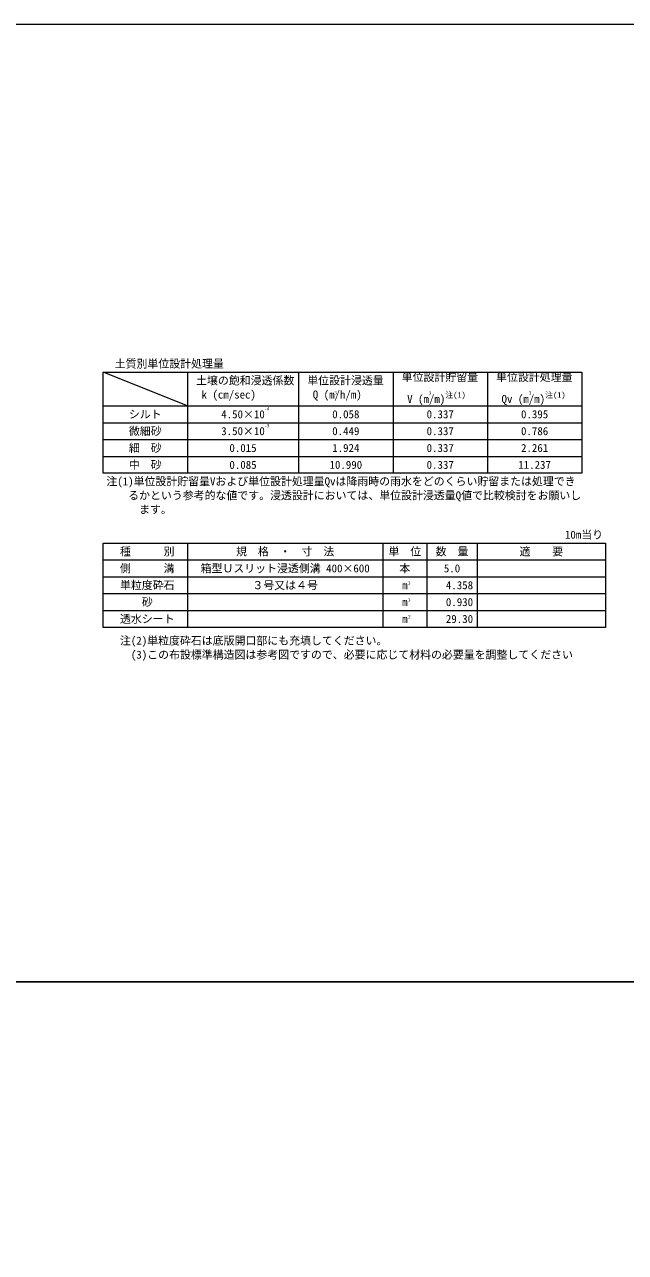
# Model space of a CAD drawing. Units: millimetres at full size, sheet at 1:20; details may follow other scales. Extents: x 0 to 23340, y -4498 to 8520.
# Drawn here: x 13397 to 15180, y 4877 to 8520 of the extents above; entities that cross this region are included whole.
import ezdxf
from ezdxf.enums import TextEntityAlignment as Align

# ---------------------------------------------------------------- set-up
doc = ezdxf.new("R2010")
doc.units = ezdxf.units.MM
doc.header["$LTSCALE"] = 20
doc.layers.add('0_2', color=7, linetype='Continuous', lineweight=13)
doc.layers.add('TITLE', color=7, linetype='Continuous', lineweight=13)
doc.styles.add('ＭＳ ゴシック', font='')
doc.styles.get('ＭＳ ゴシック').set_extended_font_data('MS Gothic')

msp = doc.modelspace()

# ---------------------------------------------------------------- linework, layer by layer
at = {"layer": 'TITLE'}
for p, q in [((13880.24, 7388.85), (13630.24, 7488.85)), ((13880.24, 7488.85), (13880.24, 7188.85)), ((14210.24, 7488.85), (14210.24, 7188.85)), ((14490.24, 7488.85), (14490.24, 7188.85)), ((14770.24, 7488.85), (14770.24, 7188.85)), ((13630.24, 7388.85), (15050.24, 7388.85)), ((13630.24, 7338.85), (15050.24, 7338.85)), ((13630.24, 7288.85), (15050.24, 7288.85)), ((13630.24, 7238.85), (15050.24, 7238.85)), ((13880.24, 6981.63), (13880.24, 6731.63)), ((14460.24, 6981.63), (14460.24, 6731.63)), ((14590.24, 6981.63), (14590.24, 6731.63)), ((14740.24, 6981.63), (14740.24, 6731.63)), ((13630.24, 6931.63), (15120.18, 6931.63)), ((13630.24, 6881.63), (15120.18, 6881.63)), ((13630.24, 6831.63), (15120.18, 6831.63)), ((13630.24, 6781.63), (15120.18, 6781.63))]:
    msp.add_line(p, q, dxfattribs=at)
at = {"layer": 'TITLE', "color": 2}
for points in [[(11670, 5680), (15560, 5680), (15560, 8520), (11670, 8520)], [(11670, 2840), (15560, 2840), (15560, 5680), (11670, 5680)]]:
    msp.add_lwpolyline(points, close=True, dxfattribs=at)
at = {"layer": 'TITLE'}
for points in [[(13630.24, 7488.85), (15050.24, 7488.85), (15050.24, 7188.85), (13630.24, 7188.85)], [(13630.24, 6981.63), (15120.18, 6981.63), (15120.18, 6731.63), (13630.24, 6731.63)]]:
    msp.add_lwpolyline(points, close=True, dxfattribs=at)

# ---------------------------------------------------------------- texts
at = {"layer": '0_2', "style": 'ＭＳ ゴシック'}
for s, p in [('注(1)単位設計貯留量Vおよび単位設計処理量Qvは降雨時の雨水をどのくらい貯留または処理でき', (13639.84, 7176.66)), ('\u3000\u3000るかという参考的な値です。浸透設計においては、単位設計浸透量Q値で比較検討をお願いし', (13639.84, 7134.99)), ('\u3000\u3000\u3000ます。', (13639.84, 7093.32))]:
    msp.add_text(s, height=23.74, dxfattribs=at).set_placement(p, align=Align.TOP_LEFT)
at = {"layer": 'TITLE', "style": 'ＭＳ ゴシック'}
for s, p in [('土質別単位設計処理量', (13664.56, 7513.85)), ('種\u3000\u3000\u3000別', (13680.24, 6956.63)), ('側\u3000\u3000\u3000溝', (13680.24, 6906.63)), ('単粒度砕石', (13680.24, 6856.63)), ('透水シート', (13680.24, 6756.63))]:
    msp.add_text(s, height=23.74, dxfattribs=at).set_placement(p, align=Align.MIDDLE_LEFT)
for s, p in [('土壌の飽和浸透係数', (13905.96, 7475.87)), ('単位設計浸透量', (14235.96, 7475.87)), (' k (cm/sec)', (13905.96, 7434.2)), (' Q (m/h/m)', (14235.96, 7434.2)), ('注(2)単粒度砕石は底版開口部にも充填してください。', (13680.24, 6704.09)), ('\u3000(3)この布設標準構造図は参考図ですので、必要に応じて材料の必要量を調整してください', (13680.24, 6662.43))]:
    msp.add_text(s, height=23.74, dxfattribs=at).set_placement(p, align=Align.TOP_LEFT)
for s, height, p in [('単位設計貯留量', 23.74, (14515.96, 7455.11)), ('単位設計処理量', 23.74, (14795.96, 7455.11)), ('注(1)', 16.61, (14645.46, 7407.71)), ('注(1)', 16.61, (14941.64, 7407.71)), (' V (m/m)', 23.74, (14515.96, 7390.21)), (' Qv (m/m)', 23.74, (14795.96, 7390.21)), ('2', 9.49, (14535.31, 6756.05))]:
    msp.add_text(s, height=height, dxfattribs=at).set_placement(p, align=Align.BOTTOM_LEFT)
for s, height, p in [('3', 9.49, (14320.06, 7427.33)), ('3', 9.49, (14600.06, 7427.33)), ('3', 9.49, (14896.99, 7427.33)), ('シルト', 23.74, (13755.24, 7363.85)), ('4.50×10', 23.74, (14045.24, 7363.85)), ('-4', 9.494, (14115.85, 7380.02)), ('0.058', 23.74, (14350.24, 7363.85)), ('0.337', 23.74, (14630.24, 7363.85)), ('0.395', 23.74, (14910.24, 7363.85)), ('微細砂', 23.74, (13755.24, 7313.85)), ('3.50×10', 23.74, (14045.24, 7313.85)), ('-3', 9.494, (14115.85, 7330.02)), ('0.449', 23.74, (14350.24, 7313.85)), ('0.337', 23.74, (14630.24, 7313.85)), ('0.786', 23.74, (14910.24, 7313.85)), ('細\u3000砂', 23.74, (13755.24, 7263.85)), ('0.015', 23.74, (14045.24, 7263.85)), ('1.924', 23.74, (14350.24, 7263.85)), ('0.337', 23.74, (14630.24, 7263.85)), ('2.261', 23.74, (14910.24, 7263.85)), ('中\u3000砂', 23.74, (13755.24, 7213.85)), ('0.085', 23.74, (14045.24, 7213.85)), ('10.990', 23.74, (14350.24, 7213.85)), ('0.337', 23.74, (14630.24, 7213.85)), ('11.237', 23.74, (14910.24, 7213.85)), ('10m当り', 23.74, (15056.7, 7006.63)), ('規\u3000格\u3000・\u3000寸\u3000法', 23.74, (14170.24, 6956.63)), ('単\u3000位', 23.74, (14525.24, 6956.63)), ('数\u3000量', 23.74, (14665.24, 6956.63)), ('適\u3000\u3000要', 23.74, (14930.21, 6956.63)), ('箱型Ｕスリット浸透側溝 400×600', 23.74, (14170.24, 6906.63)), ('本', 23.74, (14525.24, 6906.63)), ('5.0', 23.74, (14665.24, 6906.63)), ('３号又は４号', 23.74, (14170.24, 6856.63)), ('m', 23.74, (14525.24, 6856.63)), ('3', 9.49, (14538.45, 6862.87)), ('砂', 23.74, (13761.25, 6806.63)), ('m', 23.74, (14525.24, 6806.63)), ('3', 9.49, (14538.45, 6812.87)), ('m', 23.74, (14525.24, 6756.63))]:
    msp.add_text(s, height=height, dxfattribs=at).set_placement(p, align=Align.MIDDLE_CENTER)
for s, p in [('4.358', (14727.77, 6856.63)), ('0.930', (14727.77, 6806.63)), ('29.30', (14727.77, 6756.63))]:
    msp.add_text(s, height=23.74, dxfattribs=at).set_placement(p, align=Align.MIDDLE_RIGHT)

doc.saveas('drawing.dxf')
